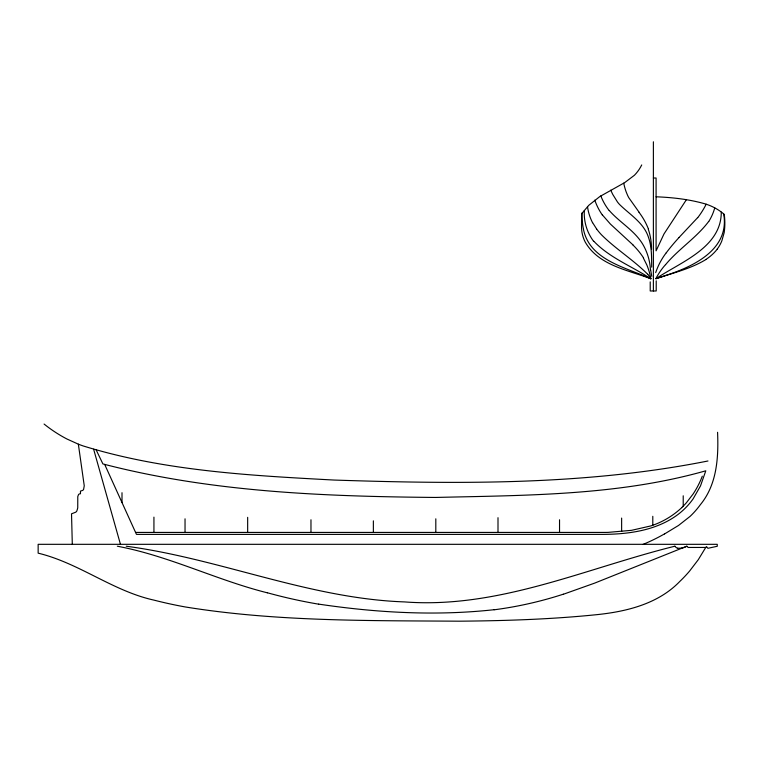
<?xml version="1.0" encoding="UTF-8"?>
<svg xmlns="http://www.w3.org/2000/svg" width="763" height="763" viewBox="0 0 763 763"><rect width="100%" height="100%" fill="white"/><g stroke="black" fill="none" stroke-linecap="round" stroke-linejoin="round"><path stroke-width="1.14" d="M705.737 547.452L698.298 559.67L689.59 571.067A140.402 140.402 0 0 1 679.709 581.54C658.469 603.533 627.644 611.325 598.249 614.511C552.04 619.308 505.526 620.805 459.097 621.187C367.718 620.577 275.691 621.587 185.218 606.947A448.978 448.978 0 0 1 153.83 600.09C112.724 590.982 79.123 563.046 38.15 553.156L38.15 544.315L717.258 544.315L717.258 546.279L707.864 548.301L706.509 546.575L705.737 547.452L688.131 547.452L686.834 546.213A16.805 16.805 0 0 1 681.13 548.187M686.366 199.744L664.001 233.936L656.085 250.827L656.085 178.008L653.386 178.008M708.684 221.47C696.419 237.808 678.641 248.919 665.594 264.637M666.261 252.811L667.663 250.951A202.872 202.872 0 0 1 679.022 237.541M697.687 217.598L679.003 237.522M705.966 259.506C690.62 268.872 672.832 273.011 655.951 278.676C680.3 262.148 721.359 247.698 721.273 212.143M664.563 533.938L678.555 525.44L690.124 516.351A84.874 84.874 0 0 0 700.396 504.648C717.077 484.381 718.612 457.352 717.573 432.297M686.834 546.213L594.577 583.151L563.39 594.253M674.845 546.213C585.536 568.33 498.582 609.055 404.533 601.912C309.082 598.554 220.24 558.745 126.229 546.213M707.969 460.986C585.03 485.44 458.763 484.152 334.051 480.051C249.854 475.53 164.264 470.971 83.196 445.954A130.33 130.33 0 0 1 78.351 444.171L67.01 439.04A137.559 137.559 0 0 1 44.082 424.047M681.14 548.235L677.62 548.206M494.109 609.704C435.768 616.122 376.598 612.746 318.667 604.115M135.566 532.421L603.504 532.421A154.364 154.364 0 0 0 608.044 532.374L631.535 530.333L650.934 525.898A82.633 82.633 0 0 0 681.788 507.595M656.085 196.797C672.651 197.445 689.332 199.315 705.289 203.921A53.143 53.143 0 0 1 724.507 214.584M117.321 546.213C168.957 555.884 216.492 580.071 267.336 592.813M643.371 258.008L646.89 265.095A65.752 65.752 0 0 1 650.839 278.753C627.653 269.959 598.535 265.371 585.192 242.005A32.904 32.904 0 0 1 581.578 228.471A37.282 37.282 0 0 1 581.549 227.279L581.578 213.802L588.759 205.333L599.832 196.539L624.725 182.595L634.454 175.232A39.8 39.8 0 0 0 641.721 164.942M647.749 274.26A27.888 27.888 0 0 1 650.839 278.753C626.299 267.517 589.799 260.402 583.476 229.434M650.849 278.743C631.964 266.268 609.656 257.913 593.843 241.251M632.889 244.809L610.448 224.112L602.35 214.889M647.711 274.289C633.385 259.868 615.817 249.119 601.454 234.775A66.295 66.295 0 0 1 596.628 229.014M651.764 276.33L650.61 269.721M609.275 210.512C619.718 222.5 634.482 230.397 642.799 244.303A56.348 56.348 0 0 1 650.448 269.73M639.079 212.2L628.826 197.751A39.39 39.39 0 0 1 627.491 195.118L626.137 191.818A63.119 63.119 0 0 1 623.733 183.196M596.637 229.005L592.613 222.672M96.195 449.96L102.91 463.942C211.227 492.135 324.141 496.446 435.52 497.447C525.821 495.282 618.211 495.702 705.794 470.8L700.51 485.897L693.119 498.868A71.36 71.36 0 0 1 678.04 514.443C656.647 530.438 628.989 534.253 602.961 534.386L136.463 534.386L104.674 464.409M648.302 229.243L649.179 232.019A63.339 63.339 0 0 1 651.535 249.31M93.63 449.226L120.449 544.315M78.351 444.171L84.254 485.802L83.568 489.512A3.519 3.519 0 0 1 82.642 490.409L80.468 491.114L80.468 493.747L79.657 493.861A2.423 2.423 0 0 0 78.513 494.605L77.778 496.579L77.74 507.9L76.891 510.867A5.16 5.16 0 0 1 75.795 512.164L71.522 513.823L72.304 544.315M723.734 214.136C729.743 249.568 693.214 266.659 665.393 275.567A208.68 208.68 0 0 1 655.951 278.686M651.707 267.164C651.545 257.255 651.898 247.05 648.56 237.57C643.896 222.777 629.856 214.689 619.451 204.37A37.711 37.711 0 0 1 617.477 202.004L612.842 194.565A67.22 67.22 0 0 1 610.791 190.14M683.219 495.797L683.219 506.127M656.209 280.832L656.209 290.98L650.219 290.98L650.219 281.862M653.386 141.784L653.386 290.98M652.794 516.313L652.794 525.259M621.635 518.077L621.635 531.515M559.537 519.784L559.537 532.421M498.001 517.686L498.001 532.421M435.807 518.821L435.807 532.421M373.365 520.843L373.365 532.421M310.97 519.765L310.97 532.421M247.66 517.343L247.66 532.421M185.037 518.821L185.037 532.421M153.935 517.133L153.935 532.421M122.004 492.707L122.004 502.55M677.592 548.273A6.085 6.085 0 0 1 674.883 546.184M563.361 594.177A382.797 382.797 0 0 1 494.128 609.799M318.657 604.182A516.828 516.828 0 0 1 267.355 592.765M681.75 507.557A76.596 76.596 0 0 0 686.414 502.722L693.185 493.909A90.74 90.74 0 0 0 702.303 476.188M664.535 533.89A189.329 189.329 0 0 1 643.104 544.381M706.176 204.217A83.148 83.148 0 0 1 697.754 217.646M655.694 272.601A69.032 69.032 0 0 1 666.242 252.791M714.74 207.927A50.892 50.892 0 0 1 708.76 221.518M655.865 278.638A68.06 68.06 0 0 1 665.555 264.599M724.306 214.727A66.658 66.658 0 0 1 724.182 232.62L721.855 240.812A34.964 34.964 0 0 1 717.277 249.024M717.315 249.062A45.542 45.542 0 0 1 705.918 259.439M638.993 212.276A68.823 68.823 0 0 1 648.483 229.167M609.179 210.578A57.168 57.168 0 0 1 600.824 195.919M602.284 214.928A60.22 60.22 0 0 1 594.797 200.144M632.832 244.875A74.116 74.116 0 0 1 643.543 257.904M593.671 241.375A46.495 46.495 0 0 1 584.324 210.578M592.546 222.701A49.528 49.528 0 0 1 587.51 206.649M583.523 229.415A64.016 64.016 0 0 1 582.121 212.972"/></g></svg>
